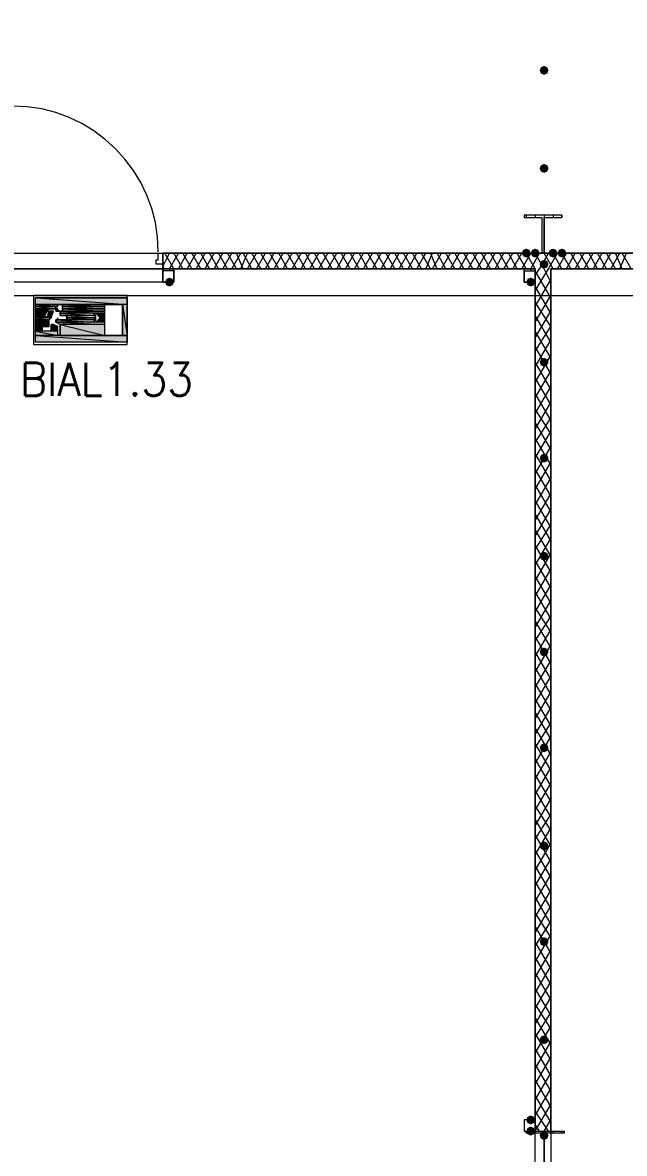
# Model space of a CAD drawing. Header units: millimetres. Extents: x 0 to 420, y 0 to 297.
# Drawn here: x 129 to 140.42, y 123.27 to 144.76 of the extents above; entities that cross this region are included whole.
import ezdxf

# ---------------------------------------------------------------- set-up
doc = ezdxf.new("R2010")
doc.units = ezdxf.units.MM
doc.styles.get("Standard").update_dxf_attribs({"font": 'STANDARD'})

msp = doc.modelspace()

# ---------------------------------------------------------------- hatches: boundary and pattern name
for color, points in [(7, [(138.980333, 143.848667), (138.955463, 143.788871), (138.895667, 143.764), (138.835871, 143.788871), (138.811, 143.848667), (138.835871, 143.908462), (138.895667, 143.933333), (138.955462, 143.908463)]), (7, [(138.980333, 141.986), (138.955463, 141.926204), (138.895667, 141.901333), (138.835871, 141.926204), (138.811, 141.986), (138.835871, 142.045796), (138.895667, 142.070667), (138.955462, 142.045796)]), (7, [(138.641667, 140.377333), (138.616796, 140.317537), (138.557, 140.292667), (138.497204, 140.317537), (138.472333, 140.377333), (138.497204, 140.437129), (138.557, 140.462), (138.616796, 140.437129)]), (7, [(138.811, 140.377333), (138.786129, 140.317537), (138.726333, 140.292667), (138.666538, 140.317537), (138.641667, 140.377333), (138.666537, 140.437129), (138.726333, 140.462), (138.786129, 140.437129)]), (7, [(139.149667, 140.377333), (139.124796, 140.317537), (139.065, 140.292667), (139.005204, 140.317537), (138.980333, 140.377333), (139.005204, 140.437129), (139.065, 140.462), (139.124796, 140.437129)]), (7, [(139.319, 140.377333), (139.294129, 140.317537), (139.234333, 140.292667), (139.174537, 140.317537), (139.149667, 140.377333), (139.174537, 140.437129), (139.234333, 140.462), (139.294129, 140.437129)]), (7, [(138.980333, 140.165667), (138.955463, 140.105871), (138.895667, 140.081), (138.835871, 140.105871), (138.811, 140.165667), (138.835871, 140.225462), (138.895667, 140.250333), (138.955462, 140.225463)]), (7, [(131.868333, 139.827), (131.843463, 139.767204), (131.783667, 139.742333), (131.723871, 139.767204), (131.699, 139.827), (131.723871, 139.886796), (131.783667, 139.911667), (131.843462, 139.886796)]), (7, [(138.726333, 139.827), (138.701462, 139.767204), (138.641667, 139.742333), (138.581871, 139.767204), (138.557, 139.827), (138.581871, 139.886796), (138.641667, 139.911667), (138.701462, 139.886796)]), (82, [(129.624668, 139.361333), (129.624668, 139.318999)]), (82, [(129.709334, 139.276666), (129.751668, 139.276666)]), (82, [(129.540001, 139.022666), (129.582334, 139.022666)]), (7, [(138.980333, 138.303), (138.955463, 138.243204), (138.895667, 138.218333), (138.835871, 138.243204), (138.811, 138.303), (138.835871, 138.362796), (138.895667, 138.387667), (138.955462, 138.362796)]), (7, [(138.980333, 136.482667), (138.955463, 136.422871), (138.895667, 136.398), (138.835871, 136.422871), (138.811, 136.482667), (138.835871, 136.542462), (138.895667, 136.567333), (138.955462, 136.542463)]), (7, [(138.980333, 134.62), (138.955463, 134.560204), (138.895667, 134.535333), (138.835871, 134.560204), (138.811, 134.62), (138.835871, 134.679796), (138.895667, 134.704667), (138.955462, 134.679796)]), (7, [(138.980333, 132.799667), (138.955463, 132.739871), (138.895667, 132.715), (138.835871, 132.739871), (138.811, 132.799667), (138.835871, 132.859462), (138.895667, 132.884333), (138.955462, 132.859463)]), (7, [(138.980333, 130.979333), (138.955463, 130.919537), (138.895667, 130.894667), (138.835871, 130.919537), (138.811, 130.979333), (138.835871, 131.039129), (138.895667, 131.064), (138.955462, 131.039129)]), (7, [(138.980333, 129.116667), (138.955463, 129.056871), (138.895667, 129.032), (138.835871, 129.056871), (138.811, 129.116667), (138.835871, 129.176462), (138.895667, 129.201333), (138.955462, 129.176463)]), (7, [(138.980333, 127.296333), (138.955463, 127.236538), (138.895667, 127.211667), (138.835871, 127.236538), (138.811, 127.296333), (138.835871, 127.356129), (138.895667, 127.381), (138.955462, 127.356129)]), (7, [(138.980333, 125.433667), (138.955463, 125.373871), (138.895667, 125.349), (138.835871, 125.373871), (138.811, 125.433667), (138.835871, 125.493462), (138.895667, 125.518333), (138.955462, 125.493463)]), (7, [(138.726333, 123.909667), (138.701462, 123.849871), (138.641667, 123.825), (138.581871, 123.849871), (138.557, 123.909667), (138.581871, 123.969462), (138.641667, 123.994333), (138.701462, 123.969463)]), (7, [(138.726333, 123.698), (138.701462, 123.638204), (138.641667, 123.613333), (138.581871, 123.638204), (138.557, 123.698), (138.581871, 123.757796), (138.641667, 123.782667), (138.701462, 123.757796)]), (7, [(138.980333, 123.613333), (138.955463, 123.553538), (138.895667, 123.528667), (138.835871, 123.553538), (138.811, 123.613333), (138.835871, 123.673129), (138.895667, 123.698), (138.955462, 123.673129)])]:
    msp.add_hatch(color=color).paths.add_polyline_path(points, flags=0)
h = msp.add_hatch(color=82)
h.paths.add_polyline_path([(130.979334, 139.530666), (129.243668, 139.530666), (130.979334, 139.403666)], flags=0)
h.paths.add_polyline_path([(129.243668, 139.530666), (130.979334, 139.403666), (129.243668, 139.403666)], flags=0)
h = msp.add_hatch(color=82)
h.paths.add_polyline_path([(129.243668, 139.403666), (130.556001, 139.403666)], flags=0)
h.paths.add_polyline_path([(130.556001, 139.403666), (129.243668, 139.403666)], flags=0)
h = msp.add_hatch(color=82)
h.paths.add_polyline_path([(129.243668, 139.403666), (129.709334, 139.403666)], flags=0)
h.paths.add_polyline_path([(129.709334, 139.403666), (129.243668, 139.403666)], flags=0)
h.paths.add_polyline_path([(129.709334, 139.403666), (129.243668, 139.403666)], flags=0)
h.paths.add_polyline_path([(129.243668, 139.403666), (129.709334, 139.403666)], flags=0)
h = msp.add_hatch(color=82)
h.paths.add_polyline_path([(129.667001, 139.403666), (129.243668, 139.403666), (129.667001, 139.361333)], flags=0)
h.paths.add_polyline_path([(129.243668, 139.403666), (129.667001, 139.361333), (129.243668, 139.361333)], flags=0)
h = msp.add_hatch(color=82)
h.paths.add_polyline_path([(129.624668, 139.361333), (129.243668, 139.361333)], flags=0)
h.paths.add_polyline_path([(129.624668, 139.361333), (129.243668, 139.361333), (129.667001, 139.361333)], flags=0)
h = msp.add_hatch(color=82)
h.paths.add_polyline_path([(129.243668, 139.361333), (129.624668, 139.361333)], flags=0)
h.paths.add_polyline_path([(129.624668, 139.361333), (129.243668, 139.361333)], flags=0)
h = msp.add_hatch(color=82)
h.paths.add_polyline_path([(129.624668, 139.361333), (129.243668, 139.361333), (129.624668, 139.318999)], flags=0)
h.paths.add_polyline_path([(129.243668, 139.361333), (129.624668, 139.318999), (129.243668, 139.318999)], flags=0)
h = msp.add_hatch(color=82)
h.paths.add_polyline_path([(129.243668, 139.318999), (129.624668, 139.318999)], flags=0)
h.paths.add_polyline_path([(129.624668, 139.318999), (129.243668, 139.318999)], flags=0)
h = msp.add_hatch(color=82)
h.paths.add_polyline_path([(129.497668, 139.318999), (129.243668, 139.318999), (129.413001, 139.191999)], flags=0)
h.paths.add_polyline_path([(129.243668, 139.318999), (129.413001, 139.191999), (129.243668, 139.191999)], flags=0)
h = msp.add_hatch(color=82)
h.paths.add_polyline_path([(129.582334, 139.276666), (129.497668, 139.276666), (129.540001, 139.149666)], flags=0)
h.paths.add_polyline_path([(129.497668, 139.276666), (129.540001, 139.149666), (129.455334, 139.149666)], flags=0)
h = msp.add_hatch(color=82)
h.paths.add_polyline_path([(129.624668, 139.318999), (129.667001, 139.318999)], flags=0)
h.paths.add_polyline_path([(129.667001, 139.318999), (129.624668, 139.318999)], flags=0)
h = msp.add_hatch(color=82)
h.paths.add_polyline_path([(129.624668, 139.318999), (129.667001, 139.318999)], flags=0)
h.paths.add_polyline_path([(129.667001, 139.318999), (129.624668, 139.318999)], flags=0)
h.paths.add_polyline_path([(129.667001, 139.318999), (129.624668, 139.318999)], flags=0)
h.paths.add_polyline_path([(129.624668, 139.318999), (129.667001, 139.318999)], flags=0)
h.paths.add_polyline_path([(129.667001, 139.318999), (129.624668, 139.318999)], flags=0)
h.paths.add_polyline_path([(129.667001, 139.318999), (129.624668, 139.318999)], flags=0)
h = msp.add_hatch(color=82)
h.paths.add_polyline_path([(129.667001, 139.318999), (129.624668, 139.318999), (129.667001, 139.276666)], flags=0)
h.paths.add_polyline_path([(129.624668, 139.318999), (129.667001, 139.276666), (129.624668, 139.276666)], flags=0)
h = msp.add_hatch(color=82)
h.paths.add_polyline_path([(129.624668, 139.276666), (129.667001, 139.276666)], flags=0)
h.paths.add_polyline_path([(129.667001, 139.276666), (129.624668, 139.276666)], flags=0)
h = msp.add_hatch(color=82)
h.paths.add_polyline_path([(129.624668, 139.276666), (129.667001, 139.276666)], flags=0)
h.paths.add_polyline_path([(129.667001, 139.276666), (129.624668, 139.276666)], flags=0)
h = msp.add_hatch(color=82)
h.paths.add_polyline_path([(129.624668, 139.276666), (129.667001, 139.276666)], flags=0)
h.paths.add_polyline_path([(129.667001, 139.276666), (129.624668, 139.276666)], flags=0)
h = msp.add_hatch(color=82)
h.paths.add_polyline_path([(129.667001, 139.318999), (129.667001, 139.276666)], flags=0)
h.paths.add_polyline_path([(129.667001, 139.276666), (129.667001, 139.318999)], flags=0)
h = msp.add_hatch(color=82)
h.paths.add_polyline_path([(129.667001, 139.276666), (130.556001, 139.276666)], flags=0)
h.paths.add_polyline_path([(130.556001, 139.276666), (129.667001, 139.276666)], flags=0)
h = msp.add_hatch(color=82)
h.paths.add_polyline_path([(129.709334, 139.403666), (130.556001, 139.403666)], flags=0)
h.paths.add_polyline_path([(130.556001, 139.403666), (129.709334, 139.403666)], flags=0)
h = msp.add_hatch(color=82)
h.paths.add_polyline_path([(129.709334, 139.403666), (130.556001, 139.403666)], flags=0)
h.paths.add_polyline_path([(130.556001, 139.403666), (129.709334, 139.403666)], flags=0)
h = msp.add_hatch(color=82)
h.paths.add_polyline_path([(129.709334, 139.276666), (130.556001, 139.276666)], flags=0)
h.paths.add_polyline_path([(130.556001, 139.276666), (129.709334, 139.276666)], flags=0)
h = msp.add_hatch(color=82)
h.paths.add_polyline_path([(130.556001, 139.276666), (129.709334, 139.276666), (130.556001, 139.234333)], flags=0)
h.paths.add_polyline_path([(129.709334, 139.276666), (130.556001, 139.234333), (129.709334, 139.234333)], flags=0)
h = msp.add_hatch(color=82)
h.paths.add_polyline_path([(130.344334, 139.234333), (129.709334, 139.234333), (130.386668, 139.191999)], flags=0)
h.paths.add_polyline_path([(129.709334, 139.234333), (130.386668, 139.191999), (129.709334, 139.191999)], flags=0)
h = msp.add_hatch(color=82)
h.paths.add_polyline_path([(129.751668, 139.403666), (130.556001, 139.403666)], flags=0)
h.paths.add_polyline_path([(130.556001, 139.403666), (129.751668, 139.403666)], flags=0)
h = msp.add_hatch(color=82)
h.paths.add_polyline_path([(130.556001, 139.403666), (129.751668, 139.403666), (130.556001, 139.361333)], flags=0)
h.paths.add_polyline_path([(129.751668, 139.403666), (130.556001, 139.361333), (129.751668, 139.361333)], flags=0)
h = msp.add_hatch(color=82)
h.paths.add_polyline_path([(129.751668, 139.361333), (130.556001, 139.361333)], flags=0)
h.paths.add_polyline_path([(130.556001, 139.361333), (129.751668, 139.361333)], flags=0)
h = msp.add_hatch(color=82)
h.paths.add_polyline_path([(129.751668, 139.361333), (130.556001, 139.361333)], flags=0)
h.paths.add_polyline_path([(130.556001, 139.361333), (129.751668, 139.361333)], flags=0)
h = msp.add_hatch(color=82)
h.paths.add_polyline_path([(129.751668, 139.361333), (130.556001, 139.361333)], flags=0)
h.paths.add_polyline_path([(130.556001, 139.361333), (129.751668, 139.361333)], flags=0)
h = msp.add_hatch(color=82)
h.paths.add_polyline_path([(130.556001, 139.361333), (129.751668, 139.361333), (130.556001, 139.318999)], flags=0)
h.paths.add_polyline_path([(129.751668, 139.361333), (130.556001, 139.318999), (129.751668, 139.318999)], flags=0)
h = msp.add_hatch(color=82)
h.paths.add_polyline_path([(129.751668, 139.318999), (130.556001, 139.318999)], flags=0)
h.paths.add_polyline_path([(130.556001, 139.318999), (129.751668, 139.318999)], flags=0)
h = msp.add_hatch(color=82)
h.paths.add_polyline_path([(129.751668, 139.318999), (130.556001, 139.318999)], flags=0)
h.paths.add_polyline_path([(130.556001, 139.318999), (129.751668, 139.318999)], flags=0)
h = msp.add_hatch(color=82)
h.paths.add_polyline_path([(129.751668, 139.318999), (130.556001, 139.318999)], flags=0)
h.paths.add_polyline_path([(130.556001, 139.318999), (129.751668, 139.318999)], flags=0)
h = msp.add_hatch(color=82)
h.paths.add_polyline_path([(129.751668, 139.318999), (130.556001, 139.318999)], flags=0)
h.paths.add_polyline_path([(130.556001, 139.318999), (129.751668, 139.318999)], flags=0)
h = msp.add_hatch(color=82)
h.paths.add_polyline_path([(129.751668, 139.318999), (130.556001, 139.318999)], flags=0)
h.paths.add_polyline_path([(130.556001, 139.318999), (129.751668, 139.318999)], flags=0)
h = msp.add_hatch(color=82)
h.paths.add_polyline_path([(130.556001, 139.318999), (129.751668, 139.318999), (130.556001, 139.276666)], flags=0)
h.paths.add_polyline_path([(129.751668, 139.318999), (130.556001, 139.276666), (129.751668, 139.276666)], flags=0)
h = msp.add_hatch(color=82)
h.paths.add_polyline_path([(129.751668, 139.318999), (129.751668, 139.276666)], flags=0)
h.paths.add_polyline_path([(129.751668, 139.276666), (129.751668, 139.318999)], flags=0)
h = msp.add_hatch(color=82)
h.paths.add_polyline_path([(129.751668, 139.276666), (130.556001, 139.276666)], flags=0)
h.paths.add_polyline_path([(130.556001, 139.276666), (129.751668, 139.276666)], flags=0)
h = msp.add_hatch(color=82)
h.paths.add_polyline_path([(129.751668, 139.276666), (130.556001, 139.276666)], flags=0)
h.paths.add_polyline_path([(130.556001, 139.276666), (129.751668, 139.276666)], flags=0)
h = msp.add_hatch(color=82)
h.paths.add_polyline_path([(129.751668, 139.276666), (130.556001, 139.276666)], flags=0)
h.paths.add_polyline_path([(130.556001, 139.276666), (129.751668, 139.276666)], flags=0)
h = msp.add_hatch(color=82)
h.paths.add_polyline_path([(130.556001, 139.234333), (130.386668, 139.234333), (130.556001, 139.149666)], flags=0)
h.paths.add_polyline_path([(130.386668, 139.234333), (130.556001, 139.149666), (130.471334, 139.149666)], flags=0)
h = msp.add_hatch(color=82)
h.paths.add_polyline_path([(130.979334, 139.403666), (130.894668, 139.403666), (130.979334, 138.810999)], flags=0)
h.paths.add_polyline_path([(130.894668, 139.403666), (130.979334, 138.810999), (130.894668, 138.810999)], flags=0)
h = msp.add_hatch(color=82)
h.paths.add_polyline_path([(129.413001, 139.191999), (129.243668, 139.191999), (129.455334, 139.149666)], flags=0)
h.paths.add_polyline_path([(129.243668, 139.191999), (129.455334, 139.149666), (129.243668, 139.149666)], flags=0)
h = msp.add_hatch(color=82)
h.paths.add_polyline_path([(129.540001, 139.149666), (129.243668, 139.149666), (129.497668, 139.107333)], flags=0)
h.paths.add_polyline_path([(129.243668, 139.149666), (129.497668, 139.107333), (129.243668, 139.107333)], flags=0)
h = msp.add_hatch(color=82)
h.paths.add_polyline_path([(129.497668, 139.107333), (129.243668, 139.107333), (129.497668, 138.980333)], flags=0)
h.paths.add_polyline_path([(129.243668, 139.107333), (129.497668, 138.980333), (129.243668, 138.980333)], flags=0)
h = msp.add_hatch(color=82)
h.paths.add_polyline_path([(129.582334, 139.022666), (129.540001, 139.022666), (129.667001, 138.980333)], flags=0)
h.paths.add_polyline_path([(129.540001, 139.022666), (129.667001, 138.980333), (129.540001, 138.980333)], flags=0)
h = msp.add_hatch(color=82)
h.paths.add_polyline_path([(130.386668, 139.107333), (129.624668, 139.107333), (130.344334, 139.064999)], flags=0)
h.paths.add_polyline_path([(129.624668, 139.107333), (130.344334, 139.064999), (129.624668, 139.064999)], flags=0)
h = msp.add_hatch(color=82)
h.paths.add_polyline_path([(130.556001, 139.064999), (129.624668, 139.064999), (130.556001, 139.022666)], flags=0)
h.paths.add_polyline_path([(129.624668, 139.064999), (130.556001, 139.022666), (129.709334, 139.022666)], flags=0)
h = msp.add_hatch(color=82)
h.paths.add_polyline_path([(130.556001, 139.022666), (129.709334, 139.022666), (130.556001, 138.810999)], flags=0)
h.paths.add_polyline_path([(129.709334, 139.022666), (130.556001, 138.810999), (129.709334, 138.810999)], flags=0)
h = msp.add_hatch(color=82)
h.paths.add_polyline_path([(130.386668, 139.191999), (129.836334, 139.191999), (130.386668, 139.149666)], flags=0)
h.paths.add_polyline_path([(129.836334, 139.191999), (130.386668, 139.149666), (129.836334, 139.149666)], flags=0)
h = msp.add_hatch(color=82)
h.paths.add_polyline_path([(129.836334, 139.149666), (129.878668, 139.149666)], flags=0)
h.paths.add_polyline_path([(129.878668, 139.149666), (129.836334, 139.149666)], flags=0)
h = msp.add_hatch(color=82)
h.paths.add_polyline_path([(130.386668, 139.149666), (129.836334, 139.149666), (130.386668, 139.107333)], flags=0)
h.paths.add_polyline_path([(129.836334, 139.149666), (130.386668, 139.107333), (129.836334, 139.107333)], flags=0)
h = msp.add_hatch(color=82)
h.paths.add_polyline_path([(130.556001, 139.149666), (130.471334, 139.149666), (130.556001, 139.064999)], flags=0)
h.paths.add_polyline_path([(130.471334, 139.149666), (130.556001, 139.064999), (130.386668, 139.064999)], flags=0)
h = msp.add_hatch(color=82)
h.paths.add_polyline_path([(129.370668, 138.980333), (129.243668, 138.980333), (129.370668, 138.895666)], flags=0)
h.paths.add_polyline_path([(129.243668, 138.980333), (129.370668, 138.895666), (129.243668, 138.895666)], flags=0)
h = msp.add_hatch(color=82)
h.paths.add_polyline_path([(129.667001, 138.895666), (129.243668, 138.895666), (129.667001, 138.810999)], flags=0)
h.paths.add_polyline_path([(129.243668, 138.895666), (129.667001, 138.810999), (129.243668, 138.810999)], flags=0)
h = msp.add_hatch(color=82)
h.paths.add_polyline_path([(130.979334, 138.810999), (129.243668, 138.810999), (130.979334, 138.683999)], flags=0)
h.paths.add_polyline_path([(129.243668, 138.810999), (130.979334, 138.683999), (129.243668, 138.683999)], flags=0)
h = msp.add_hatch(color=82)
h.paths.add_polyline_path([(129.667001, 138.980333), (129.540001, 138.980333), (129.667001, 138.895666)], flags=0)
h.paths.add_polyline_path([(129.540001, 138.980333), (129.667001, 138.895666), (129.540001, 138.895666)], flags=0)
h = msp.add_hatch(color=82)
h.paths.add_polyline_path([(129.709334, 138.810999), (130.979334, 138.810999)], flags=0)
h.paths.add_polyline_path([(130.979334, 138.810999), (129.709334, 138.810999)], flags=0)

# ---------------------------------------------------------------- linework, layer by layer
at = {"color": 5, "lineweight": 0}
msp.add_lwpolyline([(124.290668, 139.572999), (235.669667, 139.572999), (242.146667, 139.572999), (242.146667, 143.086666), (261.831667, 143.086666), (261.831667, 139.572999), (374.607667, 139.572999), (379.857, 139.572999), (379.857, 188.467999), (268.224001, 188.467999), (261.958667, 188.467999), (261.958667, 184.869666)], dxfattribs=at)
at = {"color": 8, "lineweight": 0}
msp.add_lwpolyline([(122.131667, 187.452), (122.131667, 140.377333), (243.586, 140.377333), (243.586, 187.452)], close=True, dxfattribs=at)
at = {"color": 7, "lineweight": 0}
for points in [[(131.572, 140.3985), (131.557684, 140.682009), (131.515666, 140.957327), (131.44734, 141.223061), (131.354099, 141.477818), (131.237337, 141.720204), (131.098448, 141.948824), (130.938824, 142.162286), (130.759861, 142.359195), (130.562952, 142.538158), (130.349491, 142.697781), (130.12087, 142.83667), (129.878485, 142.953432), (129.623728, 143.046674), (129.357994, 143.115), (129.082675, 143.157018), (128.799167, 143.171333)], [(138.557, 141.097), (138.557, 141.054667)], [(138.726333, 141.097), (138.726333, 141.054667)], [(138.895667, 141.097), (138.895667, 140.377333)], [(139.065, 141.097), (139.065, 141.054667)], [(139.234333, 141.097), (139.234333, 141.054667)], [(131.656667, 140.123333), (131.783667, 140.377333)], [(131.656667, 140.377333), (131.656667, 140.165667), (131.656667, 140.081)], [(131.656667, 140.081), (131.656667, 140.165667), (131.656667, 140.377333), (131.656667, 140.165667)], [(146.134667, 140.377333), (131.656667, 140.377333)], [(131.868333, 140.081), (131.699, 140.377333)], [(131.783667, 140.081), (131.953, 140.377333)], [(132.037667, 140.081), (131.868333, 140.377333)], [(131.953, 140.081), (132.122333, 140.377333)], [(132.207, 140.081), (132.037667, 140.377333)], [(132.122333, 140.081), (132.291667, 140.377333)], [(132.376333, 140.081), (132.207, 140.377333)], [(132.291667, 140.081), (132.461, 140.377333)], [(132.545667, 140.081), (132.376333, 140.377333)], [(132.461, 140.081), (132.630333, 140.377333)], [(132.715, 140.081), (132.545667, 140.377333)], [(132.630333, 140.081), (132.799667, 140.377333)], [(132.884333, 140.081), (132.715, 140.377333)], [(132.799667, 140.081), (132.969, 140.377333)], [(133.053667, 140.081), (132.884333, 140.377333)], [(132.969, 140.081), (133.138333, 140.377333)], [(133.180667, 140.081), (133.053667, 140.377333)], [(133.138333, 140.081), (133.265333, 140.377333)], [(133.35, 140.081), (133.180667, 140.377333)], [(133.265333, 140.081), (133.434667, 140.377333)], [(133.519333, 140.081), (133.35, 140.377333)], [(133.434667, 140.081), (133.604, 140.377333)], [(133.688667, 140.081), (133.519333, 140.377333)], [(133.604, 140.081), (133.773333, 140.377333)], [(133.858, 140.081), (133.688667, 140.377333)], [(133.773333, 140.081), (133.942667, 140.377333)], [(134.027333, 140.081), (133.858, 140.377333)], [(133.942667, 140.081), (134.112, 140.377333)], [(134.196667, 140.081), (134.027333, 140.377333)], [(134.112, 140.081), (134.281333, 140.377333)], [(134.366, 140.081), (134.196667, 140.377333)], [(134.281333, 140.081), (134.450667, 140.377333)], [(134.535333, 140.081), (134.366, 140.377333)], [(134.450667, 140.081), (134.62, 140.377333)], [(134.704667, 140.081), (134.535333, 140.377333)], [(134.62, 140.081), (134.789333, 140.377333)], [(134.874, 140.081), (134.704667, 140.377333)], [(134.789333, 140.081), (134.958667, 140.377333)], [(135.043333, 140.081), (134.874, 140.377333)], [(134.958667, 140.081), (135.128, 140.377333)], [(135.212667, 140.081), (135.043333, 140.377333)], [(135.128, 140.081), (135.297333, 140.377333)], [(135.382, 140.081), (135.212667, 140.377333)], [(135.297333, 140.081), (135.466667, 140.377333)], [(135.551333, 140.081), (135.382, 140.377333)], [(135.466667, 140.081), (135.636, 140.377333)], [(135.720667, 140.081), (135.551333, 140.377333)], [(135.636, 140.081), (135.805333, 140.377333)], [(135.89, 140.081), (135.720667, 140.377333)], [(135.805333, 140.081), (135.974667, 140.377333)], [(136.059333, 140.081), (135.89, 140.377333)], [(135.974667, 140.081), (136.144, 140.377333)], [(136.228667, 140.081), (136.059333, 140.377333)], [(136.144, 140.081), (136.313333, 140.377333)], [(136.398, 140.081), (136.228667, 140.377333)], [(136.313333, 140.081), (136.482667, 140.377333)], [(136.567333, 140.081), (136.398, 140.377333)], [(136.482667, 140.081), (136.652, 140.377333)], [(136.736667, 140.081), (136.567333, 140.377333)], [(136.652, 140.081), (136.779, 140.377333)], [(136.863667, 140.081), (136.736667, 140.377333)], [(136.779, 140.081), (136.948333, 140.377333)], [(137.033, 140.081), (136.863667, 140.377333)], [(136.948333, 140.081), (137.117667, 140.377333)], [(137.202333, 140.081), (137.033, 140.377333)], [(137.117667, 140.081), (137.287, 140.377333)], [(137.371667, 140.081), (137.202333, 140.377333)], [(137.287, 140.081), (137.456333, 140.377333)], [(137.541, 140.081), (137.371667, 140.377333)], [(137.456333, 140.081), (137.625667, 140.377333)], [(137.710333, 140.081), (137.541, 140.377333)], [(137.625667, 140.081), (137.795, 140.377333)], [(137.879667, 140.081), (137.710333, 140.377333)], [(137.795, 140.081), (137.964333, 140.377333)], [(138.049, 140.081), (137.879667, 140.377333)], [(137.964333, 140.081), (138.133667, 140.377333)], [(138.218333, 140.081), (138.049, 140.377333)], [(138.133667, 140.081), (138.303, 140.377333)], [(138.387667, 140.081), (138.218333, 140.377333)], [(138.303, 140.081), (138.472333, 140.377333)], [(138.557, 140.081), (138.387667, 140.377333)], [(138.472333, 140.081), (138.641667, 140.377333)], [(138.726333, 140.081), (138.557, 140.377333)], [(138.641667, 140.081), (138.811, 140.377333)], [(138.895667, 140.081), (138.726333, 140.377333)], [(138.811, 140.081), (138.980333, 140.377333)], [(139.065, 140.081), (138.895667, 140.377333)], [(138.980333, 140.081), (139.149667, 140.377333)], [(139.234333, 140.081), (139.065, 140.377333)], [(139.149667, 140.081), (139.319, 140.377333)], [(139.403667, 140.081), (139.234333, 140.377333)], [(139.319, 140.081), (139.488333, 140.377333)], [(139.573, 140.081), (139.403667, 140.377333)], [(139.488333, 140.081), (139.657667, 140.377333)], [(139.742333, 140.081), (139.573, 140.377333)], [(139.657667, 140.081), (139.827, 140.377333)], [(139.911667, 140.081), (139.742333, 140.377333)], [(139.827, 140.081), (139.996333, 140.377333)], [(140.081, 140.081), (139.911667, 140.377333)], [(139.996333, 140.081), (140.165667, 140.377333)], [(140.250333, 140.081), (140.081, 140.377333)], [(140.165667, 140.081), (140.335, 140.377333)], [(140.377333, 140.081), (140.250333, 140.377333)], [(140.335, 140.081), (140.462, 140.377333)], [(140.546667, 140.081), (140.377333, 140.377333)], [(128.735667, 139.954), (128.735667, 140.081), (130.175, 140.081)], [(130.175, 140.081), (131.656667, 140.081), (131.656667, 139.954)], [(131.699, 140.081), (131.656667, 140.123333)], [(131.656667, 140.081), (138.726333, 140.081)], [(131.783667, 140.081), (131.783667, 140.038667)], [(138.641667, 140.081), (138.641667, 140.038667)], [(138.726333, 139.954), (138.811, 140.081)], [(138.726333, 139.657667), (138.980333, 140.081)], [(138.726333, 140.081), (138.726333, 123.698), (139.022667, 123.698), (139.022667, 140.081)], [(139.022667, 139.827), (138.895667, 140.081)], [(139.022667, 140.081), (146.134667, 140.081)], [(130.175, 139.827), (128.735667, 139.827), (128.735667, 139.954)], [(131.656667, 139.954), (131.656667, 139.827), (130.175, 139.827)], [(139.022667, 139.530667), (138.726333, 140.038667)], [(138.726333, 139.361333), (139.022667, 139.869333)], [(139.022667, 139.234333), (138.726333, 139.742333)], [(138.726333, 139.065), (139.022667, 139.573)], [(139.022667, 138.980333), (138.726333, 139.446)], [(138.726333, 138.768667), (139.022667, 139.276667)], [(139.022667, 138.684), (138.726333, 139.192)], [(138.726333, 138.514667), (139.022667, 138.980333)], [(139.022667, 138.387667), (138.726333, 138.895667)], [(138.726333, 138.218333), (139.022667, 138.726333)], [(139.022667, 138.091333), (138.726333, 138.599333)], [(138.726333, 137.922), (139.022667, 138.43)], [(139.022667, 137.795), (138.726333, 138.303)], [(138.726333, 137.625667), (139.022667, 138.133667)], [(139.022667, 137.498667), (138.726333, 138.006667)], [(138.726333, 137.329333), (139.022667, 137.837333)], [(139.022667, 137.202333), (138.726333, 137.710333)], [(138.726333, 137.033), (139.022667, 137.541)], [(139.022667, 136.948333), (138.726333, 137.414)], [(138.726333, 136.779), (139.022667, 137.244667)], [(139.022667, 136.652), (138.726333, 137.16)], [(138.726333, 136.482667), (139.022667, 136.990667)], [(139.022667, 136.355667), (138.726333, 136.863667)], [(138.726333, 136.186333), (139.022667, 136.694333)], [(139.022667, 136.059333), (138.726333, 136.567333)], [(138.726333, 135.89), (139.022667, 136.398)], [(139.022667, 135.763), (138.726333, 136.271)], [(138.726333, 135.593667), (139.022667, 136.101667)], [(139.022667, 135.466667), (138.726333, 135.974667)], [(138.726333, 135.297333), (139.022667, 135.805333)], [(139.022667, 135.170333), (138.726333, 135.678333)], [(138.726333, 135.001), (139.022667, 135.509)], [(139.022667, 134.916333), (138.726333, 135.424333)], [(138.726333, 134.747), (139.022667, 135.212667)], [(139.022667, 134.62), (138.726333, 135.128)], [(138.726333, 134.450667), (139.022667, 134.958667)], [(139.022667, 134.323667), (138.726333, 134.831667)], [(138.726333, 134.154333), (139.022667, 134.662333)], [(139.022667, 134.027333), (138.726333, 134.535333)], [(138.726333, 133.858), (139.022667, 134.366)], [(139.022667, 133.731), (138.726333, 134.239)], [(138.726333, 133.561667), (139.022667, 134.069667)], [(139.022667, 133.434667), (138.726333, 133.942667)], [(138.726333, 133.265333), (139.022667, 133.773333)], [(139.022667, 133.180667), (138.726333, 133.646333)], [(138.726333, 133.011333), (139.022667, 133.477)], [(139.022667, 132.884333), (138.726333, 133.392333)], [(138.726333, 132.715), (139.022667, 133.223)], [(139.022667, 132.588), (138.726333, 133.096)], [(138.726333, 132.418667), (139.022667, 132.926667)], [(139.022667, 132.291667), (138.726333, 132.799667)], [(138.726333, 132.122333), (139.022667, 132.630333)], [(139.022667, 131.995333), (138.726333, 132.503333)], [(138.726333, 131.826), (139.022667, 132.334)], [(139.022667, 131.699), (138.726333, 132.207)], [(138.726333, 131.529667), (139.022667, 132.037667)], [(139.022667, 131.402667), (138.726333, 131.910667)], [(138.726333, 131.233333), (139.022667, 131.741333)], [(139.022667, 131.148667), (138.726333, 131.656667)], [(138.726333, 130.979333), (139.022667, 131.445)], [(139.022667, 130.852333), (138.726333, 131.360333)], [(138.726333, 130.683), (139.022667, 131.191)], [(139.022667, 130.556), (138.726333, 131.064)], [(138.726333, 130.386667), (139.022667, 130.894667)], [(139.022667, 130.259667), (138.726333, 130.767667)], [(138.726333, 130.090333), (139.022667, 130.598333)], [(139.022667, 129.963333), (138.726333, 130.471333)], [(138.726333, 129.794), (139.022667, 130.302)], [(139.022667, 129.667), (138.726333, 130.175)], [(138.726333, 129.497667), (139.022667, 130.005667)], [(139.022667, 129.413), (138.726333, 129.878667)], [(138.726333, 129.243667), (139.022667, 129.709333)], [(139.022667, 129.116667), (138.726333, 129.624667)], [(138.726333, 128.947333), (139.022667, 129.455333)], [(139.022667, 128.820333), (138.726333, 129.328333)], [(138.726333, 128.651), (139.022667, 129.159)], [(139.022667, 128.524), (138.726333, 129.032)], [(138.726333, 128.354667), (139.022667, 128.862667)], [(139.022667, 128.227667), (138.726333, 128.735667)], [(138.726333, 128.058333), (139.022667, 128.566333)], [(139.022667, 127.931333), (138.726333, 128.439333)], [(138.726333, 127.762), (139.022667, 128.27)], [(139.022667, 127.635), (138.726333, 128.143)], [(138.726333, 127.465667), (139.022667, 127.973667)], [(139.022667, 127.381), (138.726333, 127.846667)], [(138.726333, 127.211667), (139.022667, 127.677333)], [(139.022667, 127.084667), (138.726333, 127.592667)], [(138.726333, 126.915333), (139.022667, 127.423333)], [(139.022667, 126.788333), (138.726333, 127.296333)], [(138.726333, 126.619), (139.022667, 127.127)], [(139.022667, 126.492), (138.726333, 127)], [(138.726333, 126.322667), (139.022667, 126.830667)], [(139.022667, 126.195667), (138.726333, 126.703667)], [(138.726333, 126.026333), (139.022667, 126.534333)], [(139.022667, 125.899333), (138.726333, 126.407333)], [(138.726333, 125.73), (139.022667, 126.238)], [(139.022667, 125.645333), (138.726333, 126.111)], [(138.726333, 125.476), (139.022667, 125.941667)], [(139.022667, 125.349), (138.726333, 125.857)], [(138.726333, 125.179667), (139.022667, 125.687667)], [(139.022667, 125.052667), (138.726333, 125.560667)], [(138.726333, 124.883333), (139.022667, 125.391333)], [(139.022667, 124.756333), (138.726333, 125.264333)], [(138.726333, 124.587), (139.022667, 125.095)], [(139.022667, 124.46), (138.726333, 124.968)], [(138.726333, 124.290667), (139.022667, 124.798667)], [(139.022667, 124.163667), (138.726333, 124.671667)], [(138.726333, 123.994333), (139.022667, 124.502333)], [(139.022667, 123.867333), (138.726333, 124.375333)], [(138.726333, 123.698), (139.022667, 124.206)], [(138.980333, 123.698), (138.726333, 124.079)], [(138.811, 123.698), (138.726333, 123.825)], [(138.895667, 123.698), (139.022667, 123.909667)], [(138.557, 123.655667), (138.557, 123.698)], [(138.726333, 123.655667), (138.726333, 123.698)], [(138.895667, 122.978333), (138.895667, 123.698)], [(139.065, 123.655667), (139.065, 123.698)], [(139.234333, 123.655667), (139.234333, 123.698)]]:
    msp.add_lwpolyline(points, dxfattribs=at)
for points in [[(139.234333, 141.097), (138.514667, 141.097), (138.514667, 141.054667), (138.853333, 141.054667), (138.853333, 140.377333), (138.514667, 140.377333), (139.234333, 140.377333), (138.895667, 140.377333), (138.895667, 141.054667), (139.234333, 141.054667)], [(131.529667, 140.165667), (131.529667, 140.250333), (131.572, 140.250333), (131.572, 140.377333), (131.656667, 140.377333), (131.656667, 140.165667)], [(131.656667, 140.081), (131.868333, 140.081), (131.868333, 139.827), (131.656667, 139.827)], [(138.726333, 140.081), (138.514667, 140.081), (138.514667, 139.827), (138.726333, 139.827)], [(131.656667, 140.038667), (131.656667, 139.827), (131.868333, 139.827), (131.868333, 140.038667)], [(138.726333, 140.038667), (138.726333, 139.827), (138.514667, 139.827), (138.514667, 140.038667)], [(138.726333, 123.909667), (138.514667, 123.909667), (138.514667, 123.698), (138.726333, 123.698), (138.726333, 123.909667), (138.514667, 123.909667), (138.514667, 123.698), (138.726333, 123.698)], [(139.276667, 122.978333), (138.557, 122.978333), (138.557, 123.020667), (138.895667, 123.020667), (138.895667, 123.655667), (138.557, 123.655667), (138.557, 123.698), (139.276667, 123.698), (139.276667, 123.655667), (138.895667, 123.655667), (138.895667, 123.020667), (139.276667, 123.020667)]]:
    msp.add_lwpolyline(points, close=True, dxfattribs=at)
at = {"color": 43, "lineweight": 0}
for points in [[(109.516333, 140.081), (109.516333, 105.579333), (138.726333, 105.579333), (138.726333, 140.081)], [(139.022667, 140.081), (139.022667, 105.579333), (156.125333, 105.579333), (156.125333, 140.081)]]:
    msp.add_lwpolyline(points, close=True, dxfattribs=at)
at = {"color": 92, "lineweight": 0}
msp.add_lwpolyline([(130.979334, 139.572999), (129.201334, 139.572999), (129.201334, 138.641666), (130.979334, 138.641666)], close=True, dxfattribs=at)
at = {"color": 82, "lineweight": 0}
for points in [[(130.979334, 139.530666), (129.243668, 139.530666), (130.979334, 139.403666)], [(129.243668, 139.530666), (130.979334, 139.403666), (129.243668, 139.403666)], [(129.243668, 139.530666), (130.979334, 139.530666), (130.979334, 138.683999), (129.243668, 138.683999)], [(129.243668, 139.403666), (130.556001, 139.403666)], [(130.556001, 139.403666), (129.243668, 139.403666)], [(129.243668, 139.403666), (129.709334, 139.403666)], [(129.709334, 139.403666), (129.243668, 139.403666)], [(129.709334, 139.403666), (129.243668, 139.403666)], [(129.243668, 139.403666), (129.709334, 139.403666)], [(129.709334, 139.403666), (129.243668, 139.403666), (129.667001, 139.403666)], [(129.243668, 139.403666), (129.667001, 139.403666)], [(129.667001, 139.403666), (129.243668, 139.403666)], [(129.667001, 139.403666), (129.243668, 139.403666)], [(129.243668, 139.403666), (129.667001, 139.403666)], [(129.667001, 139.403666), (129.243668, 139.403666)], [(129.243668, 139.403666), (129.667001, 139.403666)], [(129.667001, 139.403666), (129.243668, 139.403666)], [(129.667001, 139.403666), (129.243668, 139.403666), (129.667001, 139.361333)], [(129.243668, 139.403666), (129.667001, 139.361333), (129.243668, 139.361333)], [(129.624668, 139.361333), (129.243668, 139.361333)], [(129.624668, 139.361333), (129.243668, 139.361333), (129.667001, 139.361333)], [(129.243668, 139.361333), (129.624668, 139.361333)], [(129.624668, 139.361333), (129.243668, 139.361333)], [(129.624668, 139.361333), (129.243668, 139.361333)], [(129.243668, 139.361333), (129.624668, 139.361333)], [(129.624668, 139.361333), (129.243668, 139.361333)], [(129.624668, 139.361333), (129.243668, 139.361333)], [(129.243668, 139.361333), (129.624668, 139.361333)], [(129.624668, 139.361333), (129.243668, 139.361333)], [(129.624668, 139.361333), (129.243668, 139.361333), (129.624668, 139.318999)], [(129.243668, 139.361333), (129.624668, 139.318999), (129.243668, 139.318999)], [(129.243668, 139.318999), (129.624668, 139.318999)], [(129.624668, 139.318999), (129.243668, 139.318999)], [(129.497668, 139.318999), (129.243668, 139.318999), (129.413001, 139.191999)], [(129.243668, 139.318999), (129.413001, 139.191999), (129.243668, 139.191999)], [(129.370668, 138.980333), (129.497668, 138.980333), (129.497668, 139.107333), (129.582334, 139.276666), (129.497668, 139.276666), (129.455334, 139.149666), (129.413001, 139.191999), (129.497668, 139.318999), (129.624668, 139.318999), (129.624668, 139.276666), (129.667001, 139.276666), (129.709334, 139.276666), (129.709334, 139.191999), (129.836334, 139.191999), (129.836334, 139.107333), (129.667001, 139.107333), (129.667001, 139.149666), (129.624668, 139.064999), (129.709334, 139.022666), (129.709334, 138.810999), (129.667001, 138.810999), (129.667001, 138.980333), (129.540001, 139.022666), (129.540001, 138.895666), (129.370668, 138.895666)], [(129.497668, 139.276666), (129.540001, 139.149666), (129.455334, 139.149666)], [(129.582334, 139.276666), (129.497668, 139.276666), (129.540001, 139.149666)], [(129.624668, 139.361333), (129.624668, 139.318999)], [(129.624668, 139.318999), (129.624668, 139.361333)], [(129.624668, 139.318999), (129.667001, 139.318999)], [(129.667001, 139.318999), (129.624668, 139.318999)], [(129.624668, 139.318999), (129.667001, 139.318999)], [(129.667001, 139.318999), (129.624668, 139.318999)], [(129.667001, 139.318999), (129.624668, 139.318999)], [(129.624668, 139.318999), (129.667001, 139.318999)], [(129.667001, 139.318999), (129.624668, 139.318999)], [(129.667001, 139.318999), (129.624668, 139.318999)], [(129.624668, 139.318999), (129.667001, 139.318999)], [(129.667001, 139.318999), (129.624668, 139.318999)], [(129.624668, 139.318999), (129.667001, 139.318999)], [(129.667001, 139.318999), (129.624668, 139.318999)], [(129.667001, 139.318999), (129.624668, 139.318999)], [(129.624668, 139.318999), (129.667001, 139.318999)], [(129.667001, 139.318999), (129.624668, 139.318999), (129.667001, 139.276666)], [(129.624668, 139.318999), (129.667001, 139.276666), (129.624668, 139.276666)], [(129.624668, 139.276666), (129.667001, 139.276666)], [(129.667001, 139.276666), (129.624668, 139.276666)], [(129.624668, 139.276666), (129.667001, 139.276666)], [(129.667001, 139.276666), (129.624668, 139.276666)], [(129.624668, 139.276666), (129.667001, 139.276666)], [(129.667001, 139.276666), (129.624668, 139.276666)], [(129.624668, 139.276666), (129.667001, 139.276666)], [(129.667001, 139.276666), (129.624668, 139.276666)], [(129.667001, 139.318999), (129.667001, 139.276666)], [(129.667001, 139.276666), (129.667001, 139.318999)], [(129.667001, 139.276666), (130.556001, 139.276666)], [(130.556001, 139.276666), (129.667001, 139.276666)], [(129.709334, 139.276666), (129.667001, 139.276666)], [(129.709334, 139.403666), (130.556001, 139.403666)], [(130.556001, 139.403666), (129.709334, 139.403666)], [(129.709334, 139.403666), (130.556001, 139.403666)], [(130.556001, 139.403666), (129.709334, 139.403666)], [(129.709334, 139.276666), (129.751668, 139.276666)], [(129.709334, 139.276666), (130.556001, 139.276666)], [(130.556001, 139.276666), (129.709334, 139.276666)], [(130.556001, 139.276666), (129.709334, 139.276666), (130.556001, 139.234333)], [(129.709334, 139.276666), (130.556001, 139.234333), (129.709334, 139.234333)], [(130.344334, 139.234333), (129.709334, 139.234333), (130.386668, 139.191999)], [(129.709334, 139.234333), (130.386668, 139.191999), (129.709334, 139.191999)], [(129.751668, 139.403666), (130.556001, 139.403666)], [(130.556001, 139.403666), (129.751668, 139.403666)], [(129.751668, 139.403666), (129.751668, 139.361333)], [(129.751668, 139.361333), (129.751668, 139.403666)], [(130.556001, 139.403666), (129.751668, 139.403666), (130.556001, 139.361333)], [(129.751668, 139.403666), (130.556001, 139.361333), (129.751668, 139.361333)], [(129.751668, 139.361333), (130.556001, 139.361333)], [(130.556001, 139.361333), (129.751668, 139.361333)], [(129.751668, 139.361333), (130.556001, 139.361333)], [(130.556001, 139.361333), (129.751668, 139.361333)], [(129.751668, 139.361333), (130.556001, 139.361333)], [(130.556001, 139.361333), (129.751668, 139.361333)], [(130.556001, 139.361333), (129.751668, 139.361333), (130.556001, 139.318999)], [(129.751668, 139.361333), (130.556001, 139.318999), (129.751668, 139.318999)], [(129.751668, 139.318999), (130.556001, 139.318999)], [(130.556001, 139.318999), (129.751668, 139.318999)], [(129.751668, 139.318999), (130.556001, 139.318999)], [(130.556001, 139.318999), (129.751668, 139.318999)], [(129.751668, 139.318999), (130.556001, 139.318999)], [(130.556001, 139.318999), (129.751668, 139.318999)], [(129.751668, 139.318999), (130.556001, 139.318999)], [(130.556001, 139.318999), (129.751668, 139.318999)], [(129.751668, 139.318999), (130.556001, 139.318999)], [(130.556001, 139.318999), (129.751668, 139.318999)], [(130.556001, 139.318999), (129.751668, 139.318999), (130.556001, 139.276666)], [(129.751668, 139.318999), (130.556001, 139.276666), (129.751668, 139.276666)], [(129.751668, 139.318999), (129.751668, 139.276666)], [(129.751668, 139.276666), (129.751668, 139.318999)], [(129.751668, 139.276666), (129.751668, 139.318999)], [(129.751668, 139.276666), (130.556001, 139.276666)], [(130.556001, 139.276666), (129.751668, 139.276666)], [(129.751668, 139.276666), (130.556001, 139.276666)], [(130.556001, 139.276666), (129.751668, 139.276666)], [(129.751668, 139.276666), (130.556001, 139.276666)], [(130.556001, 139.276666), (129.751668, 139.276666)], [(130.386668, 139.149666), (130.344334, 139.234333), (130.386668, 139.234333), (130.471334, 139.149666), (130.386668, 139.064999), (130.344334, 139.064999), (130.386668, 139.149666), (129.878668, 139.149666)], [(130.556001, 139.234333), (130.386668, 139.234333), (130.556001, 139.149666)], [(130.386668, 139.234333), (130.556001, 139.149666), (130.471334, 139.149666)], [(130.556001, 139.403666), (130.894668, 139.403666), (130.894668, 138.810999), (130.556001, 138.810999)], [(130.979334, 139.403666), (130.894668, 139.403666), (130.979334, 138.810999)], [(130.894668, 139.403666), (130.979334, 138.810999), (130.894668, 138.810999)], [(129.413001, 139.191999), (129.243668, 139.191999), (129.455334, 139.149666)], [(129.243668, 139.191999), (129.455334, 139.149666), (129.243668, 139.149666)], [(129.540001, 139.149666), (129.243668, 139.149666), (129.497668, 139.107333)], [(129.243668, 139.149666), (129.497668, 139.107333), (129.243668, 139.107333)], [(129.497668, 139.107333), (129.243668, 139.107333), (129.497668, 138.980333)], [(129.243668, 139.107333), (129.497668, 138.980333), (129.243668, 138.980333)], [(129.540001, 139.022666), (129.582334, 139.022666)], [(129.582334, 139.022666), (129.540001, 139.022666), (129.667001, 138.980333)], [(129.540001, 139.022666), (129.667001, 138.980333), (129.540001, 138.980333)], [(130.386668, 139.107333), (129.624668, 139.107333), (130.344334, 139.064999)], [(129.624668, 139.107333), (130.344334, 139.064999), (129.624668, 139.064999)], [(130.556001, 139.064999), (129.624668, 139.064999), (130.556001, 139.022666)], [(129.624668, 139.064999), (130.556001, 139.022666), (129.709334, 139.022666)], [(130.556001, 139.022666), (129.709334, 139.022666), (130.556001, 138.810999)], [(129.709334, 139.022666), (130.556001, 138.810999), (129.709334, 138.810999)], [(130.386668, 139.191999), (129.836334, 139.191999), (130.386668, 139.149666)], [(129.836334, 139.191999), (130.386668, 139.149666), (129.836334, 139.149666)], [(129.836334, 139.149666), (129.878668, 139.149666)], [(129.878668, 139.149666), (129.836334, 139.149666)], [(130.386668, 139.149666), (129.836334, 139.149666), (130.386668, 139.107333)], [(129.836334, 139.149666), (130.386668, 139.107333), (129.836334, 139.107333)], [(130.471334, 139.149666), (130.556001, 139.064999), (130.386668, 139.064999)], [(130.556001, 139.149666), (130.471334, 139.149666), (130.556001, 139.064999)], [(129.370668, 138.980333), (129.243668, 138.980333), (129.370668, 138.895666)], [(129.243668, 138.980333), (129.370668, 138.895666), (129.243668, 138.895666)], [(129.667001, 138.895666), (129.243668, 138.895666), (129.667001, 138.810999)], [(129.243668, 138.895666), (129.667001, 138.810999), (129.243668, 138.810999)], [(130.979334, 138.810999), (129.243668, 138.810999), (130.979334, 138.683999)], [(129.243668, 138.810999), (130.979334, 138.683999), (129.243668, 138.683999)], [(129.667001, 138.980333), (129.540001, 138.980333), (129.667001, 138.895666)], [(129.540001, 138.980333), (129.667001, 138.895666), (129.540001, 138.895666)], [(129.709334, 138.810999), (130.979334, 138.810999)], [(130.979334, 138.810999), (129.709334, 138.810999)]]:
    msp.add_lwpolyline(points, close=True, dxfattribs=at)

# ---------------------------------------------------------------- texts
at = {"color": 92, "insert": (128.947332, 138.295826), "char_height": 0.627829, "width": 3.20890378, "attachment_point": 1}
msp.add_mtext('BIAL1.33', dxfattribs=at)

doc.saveas('drawing.dxf')
